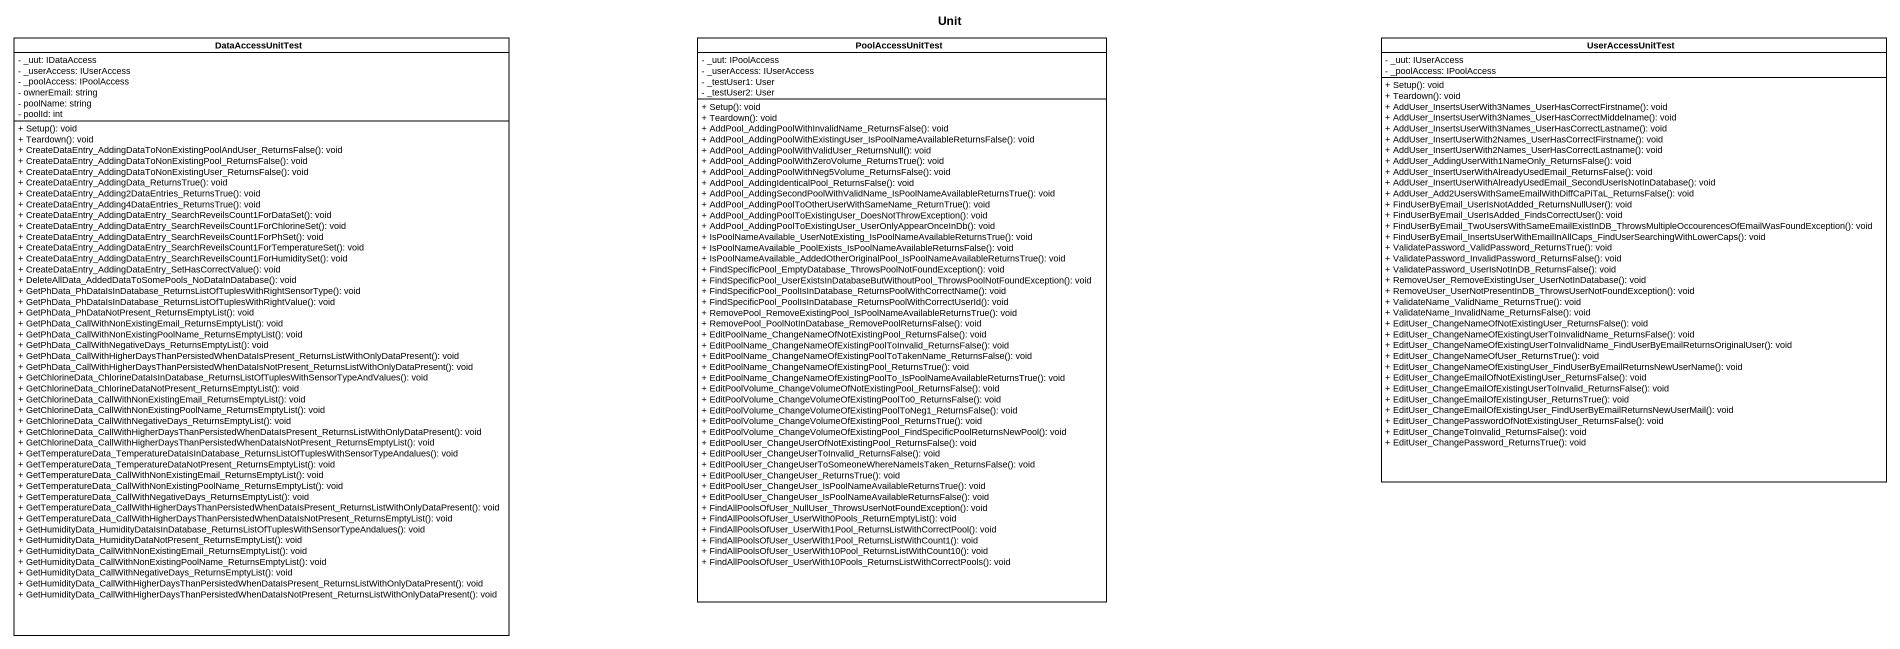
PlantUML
@startuml
title Unit
hide circle
hide empty members
skinparam classAttributeIconSize 0
class DataAccessUnitTest {
  - _uut: IDataAccess
  - _userAccess: IUserAccess
  - _poolAccess: IPoolAccess
  - ownerEmail: string
  - poolName: string
  - poolId: int
  + Setup(): void
  + Teardown(): void
  + CreateDataEntry_AddingDataToNonExistingPoolAndUser_ReturnsFalse(): void
  + CreateDataEntry_AddingDataToNonExistingPool_ReturnsFalse(): void
  + CreateDataEntry_AddingDataToNonExistingUser_ReturnsFalse(): void
  + CreateDataEntry_AddingData_ReturnsTrue(): void
  + CreateDataEntry_Adding2DataEntries_ReturnsTrue(): void
  + CreateDataEntry_Adding4DataEntries_ReturnsTrue(): void
  + CreateDataEntry_AddingDataEntry_SearchReveilsCount1ForDataSet(): void
  + CreateDataEntry_AddingDataEntry_SearchReveilsCount1ForChlorineSet(): void
  + CreateDataEntry_AddingDataEntry_SearchReveilsCount1ForPhSet(): void
  + CreateDataEntry_AddingDataEntry_SearchReveilsCount1ForTemperatureSet(): void
  + CreateDataEntry_AddingDataEntry_SearchReveilsCount1ForHumiditySet(): void
  + CreateDataEntry_AddingDataEntry_SetHasCorrectValue(): void
  + DeleteAllData_AddedDataToSomePools_NoDataInDatabase(): void
  + GetPhData_PhDataIsInDatabase_ReturnsListOfTuplesWithRightSensorType(): void
  + GetPhData_PhDataIsInDatabase_ReturnsListOfTuplesWithRightValue(): void
  + GetPhData_PhDataNotPresent_ReturnsEmptyList(): void
  + GetPhData_CallWithNonExistingEmail_ReturnsEmptyList(): void
  + GetPhData_CallWithNonExistingPoolName_ReturnsEmptyList(): void
  + GetPhData_CallWithNegativeDays_ReturnsEmptyList(): void
  + GetPhData_CallWithHigherDaysThanPersistedWhenDataIsPresent_ReturnsListWithOnlyDataPresent(): void
  + GetPhData_CallWithHigherDaysThanPersistedWhenDataIsNotPresent_ReturnsListWithOnlyDataPresent(): void
  + GetChlorineData_ChlorineDataIsInDatabase_ReturnsListOfTuplesWithSensorTypeAndValues(): void
  + GetChlorineData_ChlorineDataNotPresent_ReturnsEmptyList(): void
  + GetChlorineData_CallWithNonExistingEmail_ReturnsEmptyList(): void
  + GetChlorineData_CallWithNonExistingPoolName_ReturnsEmptyList(): void
  + GetChlorineData_CallWithNegativeDays_ReturnsEmptyList(): void
  + GetChlorineData_CallWithHigherDaysThanPersistedWhenDataIsPresent_ReturnsListWithOnlyDataPresent(): void
  + GetChlorineData_CallWithHigherDaysThanPersistedWhenDataIsNotPresent_ReturnsEmptyList(): void
  + GetTemperatureData_TemperatureDataIsInDatabase_ReturnsListOfTuplesWithSensorTypeAndalues(): void
  + GetTemperatureData_TemperatureDataNotPresent_ReturnsEmptyList(): void
  + GetTemperatureData_CallWithNonExistingEmail_ReturnsEmptyList(): void
  + GetTemperatureData_CallWithNonExistingPoolName_ReturnsEmptyList(): void
  + GetTemperatureData_CallWithNegativeDays_ReturnsEmptyList(): void
  + GetTemperatureData_CallWithHigherDaysThanPersistedWhenDataIsPresent_ReturnsListWithOnlyDataPresent(): void
  + GetTemperatureData_CallWithHigherDaysThanPersistedWhenDataIsNotPresent_ReturnsEmptyList(): void
  + GetHumidityData_HumidityDataIsInDatabase_ReturnsListOfTuplesWithSensorTypeAndalues(): void
  + GetHumidityData_HumidityDataNotPresent_ReturnsEmptyList(): void
  + GetHumidityData_CallWithNonExistingEmail_ReturnsEmptyList(): void
  + GetHumidityData_CallWithNonExistingPoolName_ReturnsEmptyList(): void
  + GetHumidityData_CallWithNegativeDays_ReturnsEmptyList(): void
  + GetHumidityData_CallWithHigherDaysThanPersistedWhenDataIsPresent_ReturnsListWithOnlyDataPresent(): void
  + GetHumidityData_CallWithHigherDaysThanPersistedWhenDataIsNotPresent_ReturnsListWithOnlyDataPresent(): void
}
class PoolAccessUnitTest {
  - _uut: IPoolAccess
  - _userAccess: IUserAccess
  - _testUser1: User
  - _testUser2: User
  + Setup(): void
  + Teardown(): void
  + AddPool_AddingPoolWithInvalidName_ReturnsFalse(): void
  + AddPool_AddingPoolWithExistingUser_IsPoolNameAvailableReturnsFalse(): void
  + AddPool_AddingPoolWithValidUser_ReturnsNull(): void
  + AddPool_AddingPoolWithZeroVolume_ReturnsTrue(): void
  + AddPool_AddingPoolWithNeg5Volume_ReturnsFalse(): void
  + AddPool_AddingIdenticalPool_ReturnsFalse(): void
  + AddPool_AddingSecondPoolWithValidName_IsPoolNameAvailableReturnsTrue(): void
  + AddPool_AddingPoolToOtherUserWithSameName_ReturnTrue(): void
  + AddPool_AddingPoolToExistingUser_DoesNotThrowException(): void
  + AddPool_AddingPoolToExistingUser_UserOnlyAppearOnceInDb(): void
  + IsPoolNameAvailable_UserNotExisting_IsPoolNameAvailableReturnsTrue(): void
  + IsPoolNameAvailable_PoolExists_IsPoolNameAvailableReturnsFalse(): void
  + IsPoolNameAvailable_AddedOtherOriginalPool_IsPoolNameAvailableReturnsTrue(): void
  + FindSpecificPool_EmptyDatabase_ThrowsPoolNotFoundException(): void
  + FindSpecificPool_UserExistsInDatabaseButWithoutPool_ThrowsPoolNotFoundException(): void
  + FindSpecificPool_PoolIsInDatabase_ReturnsPoolWithCorrectName(): void
  + FindSpecificPool_PoolIsInDatabase_ReturnsPoolWithCorrectUserId(): void
  + RemovePool_RemoveExistingPool_IsPoolNameAvailableReturnsTrue(): void
  + RemovePool_PoolNotInDatabase_RemovePoolReturnsFalse(): void
  + EditPoolName_ChangeNameOfNotExistingPool_ReturnsFalse(): void
  + EditPoolName_ChangeNameOfExistingPoolToInvalid_ReturnsFalse(): void
  + EditPoolName_ChangeNameOfExistingPoolToTakenName_ReturnsFalse(): void
  + EditPoolName_ChangeNameOfExistingPool_ReturnsTrue(): void
  + EditPoolName_ChangeNameOfExistingPoolTo_IsPoolNameAvailableReturnsTrue(): void
  + EditPoolVolume_ChangeVolumeOfNotExistingPool_ReturnsFalse(): void
  + EditPoolVolume_ChangeVolumeOfExistingPoolTo0_ReturnsFalse(): void
  + EditPoolVolume_ChangeVolumeOfExistingPoolToNeg1_ReturnsFalse(): void
  + EditPoolVolume_ChangeVolumeOfExistingPool_ReturnsTrue(): void
  + EditPoolVolume_ChangeVolumeOfExistingPool_FindSpecificPoolReturnsNewPool(): void
  + EditPoolUser_ChangeUserOfNotExistingPool_ReturnsFalse(): void
  + EditPoolUser_ChangeUserToInvalid_ReturnsFalse(): void
  + EditPoolUser_ChangeUserToSomeoneWhereNameIsTaken_ReturnsFalse(): void
  + EditPoolUser_ChangeUser_ReturnsTrue(): void
  + EditPoolUser_ChangeUser_IsPoolNameAvailableReturnsTrue(): void
  + EditPoolUser_ChangeUser_IsPoolNameAvailableReturnsFalse(): void
  + FindAllPoolsOfUser_NullUser_ThrowsUserNotFoundException(): void
  + FindAllPoolsOfUser_UserWith0Pools_ReturnEmptyList(): void
  + FindAllPoolsOfUser_UserWith1Pool_ReturnsListWithCorrectPool(): void
  + FindAllPoolsOfUser_UserWith1Pool_ReturnsListWithCount1(): void
  + FindAllPoolsOfUser_UserWith10Pool_ReturnsListWithCount10(): void
  + FindAllPoolsOfUser_UserWith10Pools_ReturnsListWithCorrectPools(): void
}
class UserAccessUnitTest {
  - _uut: IUserAccess
  - _poolAccess: IPoolAccess
  + Setup(): void
  + Teardown(): void
  + AddUser_InsertsUserWith3Names_UserHasCorrectFirstname(): void
  + AddUser_InsertsUserWith3Names_UserHasCorrectMiddelname(): void
  + AddUser_InsertsUserWith3Names_UserHasCorrectLastname(): void
  + AddUser_InsertUserWith2Names_UserHasCorrectFirstname(): void
  + AddUser_InsertUserWith2Names_UserHasCorrectLastname(): void
  + AddUser_AddingUserWith1NameOnly_ReturnsFalse(): void
  + AddUser_InsertUserWithAlreadyUsedEmail_ReturnsFalse(): void
  + AddUser_InsertUserWithAlreadyUsedEmail_SecondUserIsNotInDatabase(): void
  + AddUser_Add2UsersWithSameEmailWithDiffCaPiTaL_ReturnsFalse(): void
  + FindUserByEmail_UserIsNotAdded_ReturnsNullUser(): void
  + FindUserByEmail_UserIsAdded_FindsCorrectUser(): void
  + FindUserByEmail_TwoUsersWithSameEmailExistInDB_ThrowsMultipleOccourencesOfEmailWasFoundException(): void
  + FindUserByEmail_InsertsUserWithEmailInAllCaps_FindUserSearchingWithLowerCaps(): void
  + ValidatePassword_ValidPassword_ReturnsTrue(): void
  + ValidatePassword_InvalidPassword_ReturnsFalse(): void
  + ValidatePassword_UserIsNotInDB_ReturnsFalse(): void
  + RemoveUser_RemoveExistingUser_UserNotInDatabase(): void
  + RemoveUser_UserNotPresentInDB_ThrowsUserNotFoundException(): void
  + ValidateName_ValidName_ReturnsTrue(): void
  + ValidateName_InvalidName_ReturnsFalse(): void
  + EditUser_ChangeNameOfNotExistingUser_ReturnsFalse(): void
  + EditUser_ChangeNameOfExistingUserToInvalidName_ReturnsFalse(): void
  + EditUser_ChangeNameOfExistingUserToInvalidName_FindUserByEmailReturnsOriginalUser(): void
  + EditUser_ChangeNameOfUser_ReturnsTrue(): void
  + EditUser_ChangeNameOfExistingUser_FindUserByEmailReturnsNewUserName(): void
  + EditUser_ChangeEmailOfNotExistingUser_ReturnsFalse(): void
  + EditUser_ChangeEmailOfExistingUserToInvalid_ReturnsFalse(): void
  + EditUser_ChangeEmailOfExistingUser_ReturnsTrue(): void
  + EditUser_ChangeEmailOfExistingUser_FindUserByEmailReturnsNewUserMail(): void
  + EditUser_ChangePasswordOfNotExistingUser_ReturnsFalse(): void
  + EditUser_ChangeToInvalid_ReturnsFalse(): void
  + EditUser_ChangePassword_ReturnsTrue(): void
}
@enduml
